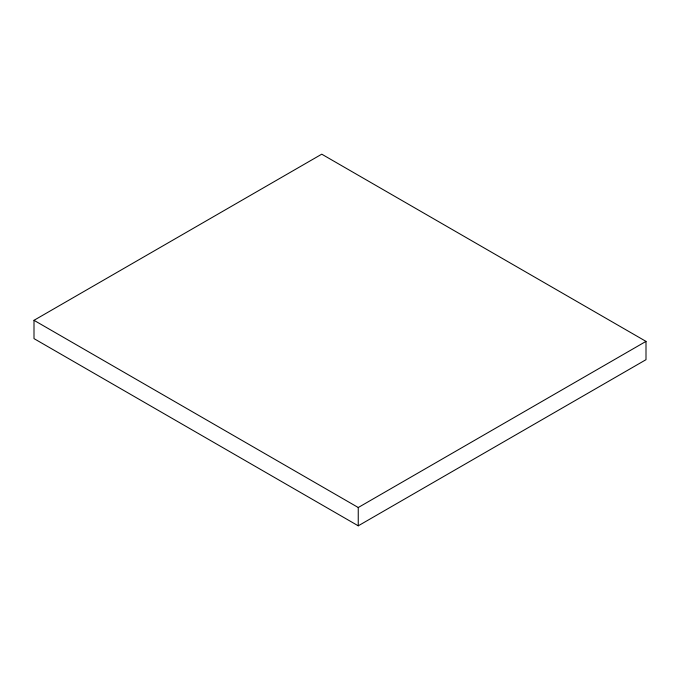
<?xml version="1.0" encoding="UTF-8"?>
<svg xmlns="http://www.w3.org/2000/svg" width="680" height="680" viewBox="0 0 680 680"><rect width="100%" height="100%" fill="white"/><g stroke="black" fill="none" stroke-linecap="round" stroke-linejoin="round"><path stroke-width="1.02" d="M34 320.314L321.75 154.181L646 341.385L646 359.686L358.25 525.818L34 338.615L34 320.314L358.25 507.518L646 341.385M358.25 507.518L358.25 525.818"/></g></svg>
